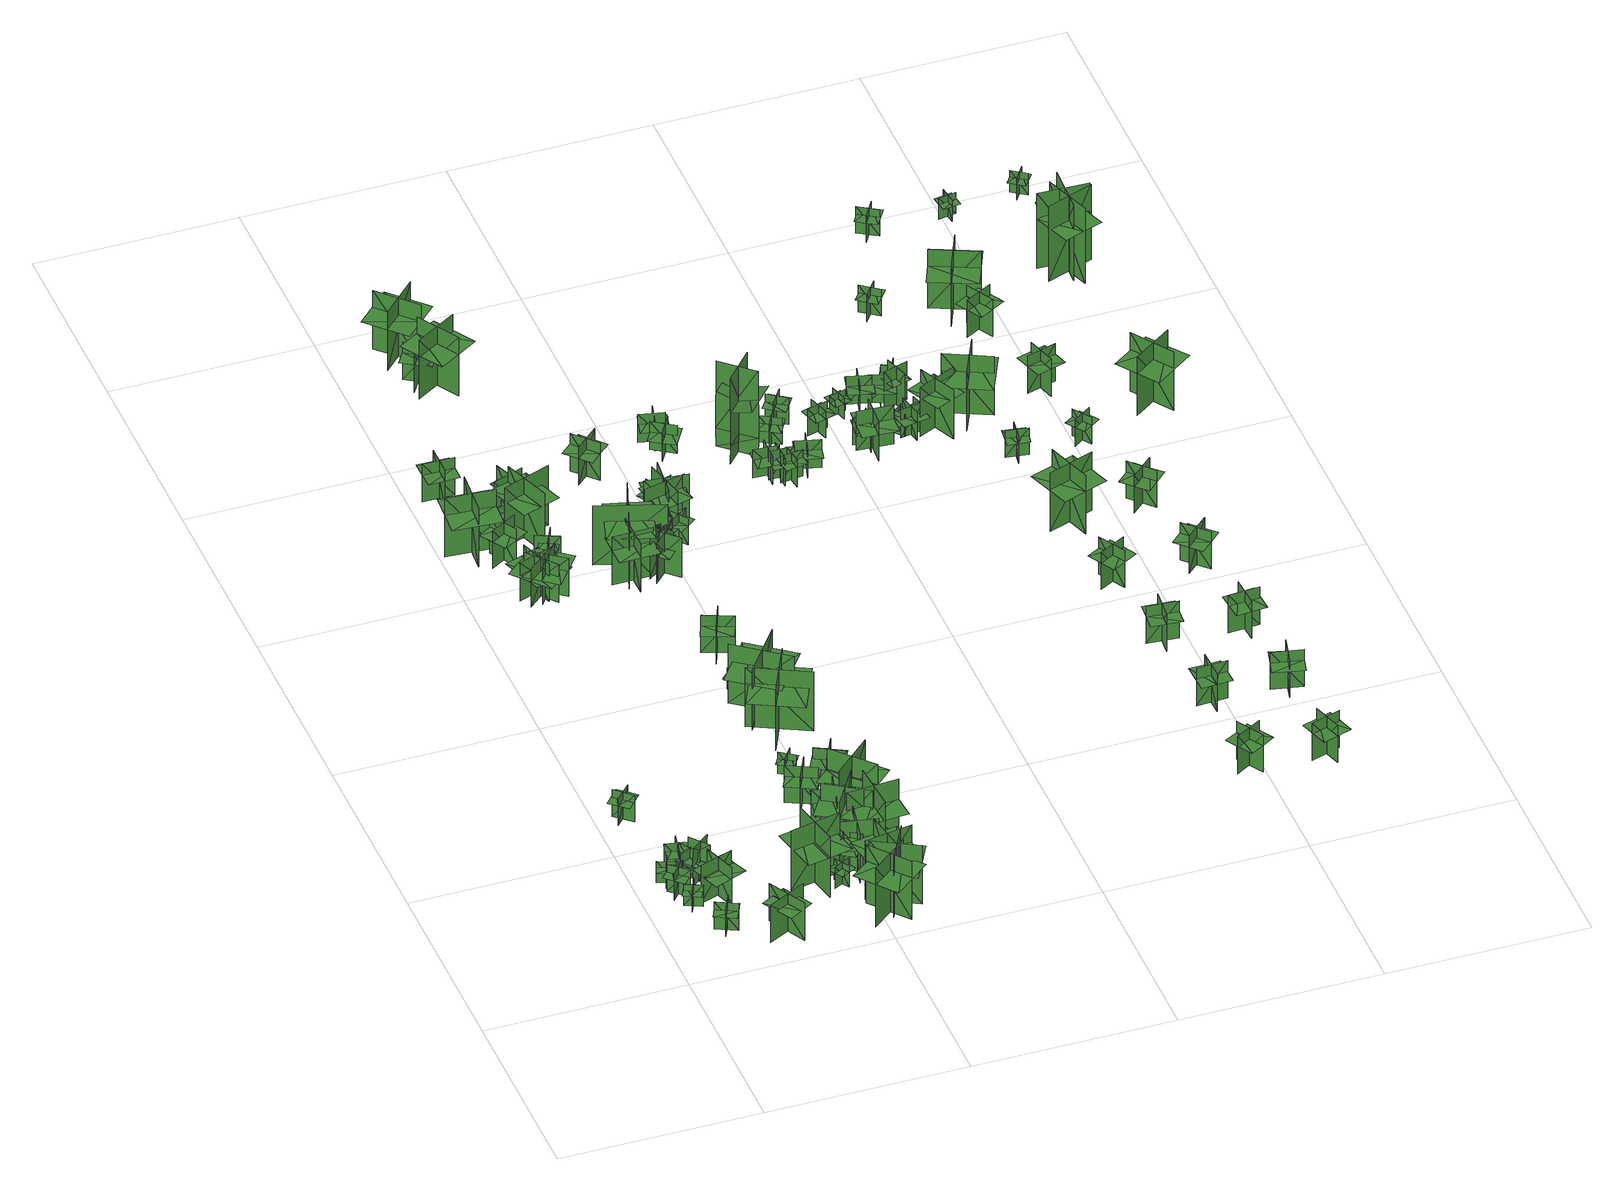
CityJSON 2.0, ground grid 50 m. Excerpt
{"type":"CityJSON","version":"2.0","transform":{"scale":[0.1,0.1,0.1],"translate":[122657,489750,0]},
"CityObjects":{
"tree1":{"type":"SolitaryVegetationObject","geometry":[{"type":"MultiSurface","lod":"1","boundaries":[[[0,1,2]],[[0,2,3]],[[4,5,6]],[[4,6,7]],[[8,9,10]],[[8,10,11]],[[8,11,12]],[[8,12,13]]]}]},
"tree2":{"type":"SolitaryVegetationObject","geometry":[{"type":"MultiSurface","lod":"1","boundaries":[[[14,15,16]],[[14,16,17]],[[18,19,20]],[[18,20,21]],[[22,23,24]],[[22,24,25]],[[22,25,26]],[[22,26,27]]]}]},
"tree3":{"type":"SolitaryVegetationObject","geometry":[{"type":"MultiSurface","lod":"1","boundaries":[[[28,29,30]],[[28,30,31]],[[32,33,34]],[[32,34,35]],[[36,37,38]],[[36,38,39]],[[36,39,40]],[[36,40,41]]]}]},
"tree4":{"type":"SolitaryVegetationObject","geometry":[{"type":"MultiSurface","lod":"1","boundaries":[[[42,43,44]],[[42,44,45]],[[46,47,48]],[[46,48,49]],[[50,51,52]],[[50,52,53]],[[50,53,54]],[[50,54,55]]]}]},
"tree5":{"type":"SolitaryVegetationObject","geometry":[{"type":"MultiSurface","lod":"1","boundaries":[[[56,57,58]],[[56,58,59]],[[60,61,62]],[[60,62,63]],[[64,65,66]],[[64,66,67]],[[64,67,68]],[[64,68,69]]]}]},
"tree6":{"type":"SolitaryVegetationObject","geometry":[{"type":"MultiSurface","lod":"1","boundaries":[[[70,71,72]],[[70,72,73]],[[74,75,76]],[[74,76,77]],[[78,79,80]],[[78,80,81]],[[78,81,82]],[[78,82,83]]]}]},
"tree7":{"type":"SolitaryVegetationObject","geometry":[{"type":"MultiSurface","lod":"1","boundaries":[[[84,85,86]],[[84,86,87]],[[88,89,90]],[[88,90,91]],[[92,93,94]],[[92,94,95]],[[92,95,96]],[[92,96,97]]]}]},
"tree8":{"type":"SolitaryVegetationObject","geometry":[{"type":"MultiSurface","lod":"1","boundaries":[[[98,99,100]],[[98,100,101]],[[102,103,104]],[[102,104,105]],[[106,107,103]],[[106,103,102]],[[108,109,99]],[[108,99,98]],[[98,99,110]],[[98,110,111]],[[98,112,113]],[[98,113,99]]]}]},
"tree9":{"type":"SolitaryVegetationObject","geometry":[{"type":"MultiSurface","lod":"1","boundaries":[[[114,115,116]],[[114,116,117]],[[118,119,120]],[[118,120,121]],[[122,123,124]],[[122,124,125]],[[122,125,126]],[[122,126,127]]]}]},
"tree10":{"type":"SolitaryVegetationObject","geometry":[{"type":"MultiSurface","lod":"1","boundaries":[[[128,129,130]],[[128,130,131]],[[132,133,134]],[[132,134,135]],[[136,137,138]],[[136,138,139]],[[136,139,140]],[[136,140,141]]]}]},
"tree11":{"type":"SolitaryVegetationObject","geometry":[{"type":"MultiSurface","lod":"1","boundaries":[[[142,143,144]],[[142,144,145]],[[146,147,148]],[[146,148,149]],[[150,151,152]],[[150,152,153]],[[150,151,154]],[[150,154,155]]]}]},
"tree12":{"type":"SolitaryVegetationObject","geometry":[{"type":"MultiSurface","lod":"1","boundaries":[[[156,157,158]],[[156,158,159]],[[160,161,162]],[[160,162,163]],[[164,165,166]],[[164,166,167]],[[164,167,168]],[[164,168,169]]]}]},
"tree13":{"type":"SolitaryVegetationObject","geometry":[{"type":"MultiSurface","lod":"1","boundaries":[[[170,171,172]],[[170,172,173]],[[174,175,176]],[[174,176,177]],[[178,179,180]],[[178,180,181]],[[178,181,182]],[[178,182,183]]]}]},
"tree14":{"type":"SolitaryVegetationObject","geometry":[{"type":"MultiSurface","lod":"1","boundaries":[[[184,185,186]],[[184,186,187]],[[188,189,190]],[[188,190,191]],[[192,193,194]],[[192,194,195]],[[192,193,196]],[[192,196,197]]]}]},
"tree15":{"type":"SolitaryVegetationObject","geometry":[{"type":"MultiSurface","lod":"1","boundaries":[[[198,199,200]],[[198,200,201]],[[202,203,204]],[[202,204,205]],[[206,207,208]],[[206,208,209]],[[206,209,210]],[[206,210,211]]]}]},
"tree16":{"type":"SolitaryVegetationObject","geometry":[{"type":"MultiSurface","lod":"1","boundaries":[[[212,213,214]],[[212,214,215]],[[216,217,218]],[[216,218,219]],[[220,221,222]],[[220,222,223]],[[220,221,224]],[[220,224,225]]]}]},
"tree17":{"type":"SolitaryVegetationObject","geometry":[{"type":"MultiSurface","lod":"1","boundaries":[[[226,227,228]],[[226,228,229]],[[230,231,232]],[[230,232,233]],[[234,235,236]],[[234,236,237]],[[234,237,238]],[[234,238,239]]]}]},
"tree18":{"type":"SolitaryVegetationObject","geometry":[{"type":"MultiSurface","lod":"1","boundaries":[[[240,241,242]],[[240,242,243]],[[244,245,246]],[[244,246,247]],[[248,249,250]],[[248,250,251]],[[248,251,252]],[[248,252,253]]]}]},
"tree19":{"type":"SolitaryVegetationObject","geometry":[{"type":"MultiSurface","lod":"1","boundaries":[[[254,255,256]],[[254,256,257]],[[258,259,260]],[[258,260,261]],[[262,263,264]],[[262,264,265]],[[262,265,266]],[[262,266,267]]]}]},
"tree20":{"type":"SolitaryVegetationObject","geometry":[{"type":"MultiSurface","lod":"1","boundaries":[[[268,269,270]],[[268,270,271]],[[272,273,274]],[[272,274,275]],[[276,277,278]],[[276,278,279]],[[276,279,280]],[[276,280,281]]]}]},
"tree21":{"type":"SolitaryVegetationObject","geometry":[{"type":"MultiSurface","lod":"1","boundaries":[[[282,283,284]],[[282,284,285]],[[286,287,288]],[[286,288,289]],[[290,291,292]],[[290,292,293]],[[290,293,294]],[[290,294,295]]]}]},
"tree22":{"type":"SolitaryVegetationObject","geometry":[{"type":"MultiSurface","lod":"1","boundaries":[[[296,297,298]],[[296,298,299]],[[300,301,302]],[[300,302,303]],[[304,305,306]],[[304,306,307]],[[304,307,308]],[[304,308,309]]]}]},
"tree23":{"type":"SolitaryVegetationObject","geometry":[{"type":"MultiSurface","lod":"1","boundaries":[[[310,311,312]],[[310,312,313]],[[314,315,316]],[[314,316,317]],[[318,319,320]],[[318,320,321]],[[318,321,322]],[[318,322,323]]]}]},
"tree24":{"type":"SolitaryVegetationObject","geometry":[{"type":"MultiSurface","lod":"1","boundaries":[[[324,325,326]],[[324,326,327]],[[328,329,330]],[[328,330,331]],[[332,333,334]],[[332,334,335]],[[332,335,336]],[[332,336,337]]]}]},
"tree25":{"type":"SolitaryVegetationObject","geometry":[{"type":"MultiSurface","lod":"1","boundaries":[[[338,339,340]],[[338,340,341]],[[342,343,344]],[[342,344,345]],[[346,347,348]],[[346,348,349]],[[346,349,350]],[[346,350,351]]]}]},
"tree26":{"type":"SolitaryVegetationObject","geometry":[{"type":"MultiSurface","lod":"1","boundaries":[[[352,353,354]],[[352,354,355]],[[356,357,358]],[[356,358,359]],[[360,361,362]],[[360,362,363]],[[360,363,364]],[[360,364,365]]]}]},
"tree27":{"type":"SolitaryVegetationObject","geometry":[{"type":"MultiSurface","lod":"1","boundaries":[[[366,367,368]],[[366,368,369]],[[370,371,372]],[[370,372,373]],[[374,375,376]],[[374,376,377]],[[374,377,378]],[[374,378,379]]]}]},
"tree28":{"type":"SolitaryVegetationObject","geometry":[{"type":"MultiSurface","lod":"1","boundaries":[[[380,381,382]],[[380,382,383]],[[384,385,386]],[[384,386,387]],[[388,389,390]],[[388,390,391]],[[388,389,392]],[[388,392,393]]]}]},
"tree29":{"type":"SolitaryVegetationObject","geometry":[{"type":"MultiSurface","lod":"1","boundaries":[[[394,395,396]],[[394,396,397]],[[398,399,400]],[[398,400,401]],[[402,403,404]],[[402,404,405]],[[402,406,407]],[[402,407,403]]]}]},
"tree30":{"type":"SolitaryVegetationObject","geometry":[{"type":"MultiSurface","lod":"1","boundaries":[[[408,409,410]],[[408,410,411]],[[412,413,414]],[[412,414,415]],[[416,417,418]],[[416,418,419]],[[416,417,420]],[[416,420,421]]]}]},
"tree31":{"type":"SolitaryVegetationObject","geometry":[{"type":"MultiSurface","lod":"1","boundaries":[[[422,423,424]],[[422,424,425]],[[426,427,428]],[[426,428,429]],[[430,431,432]],[[430,432,433]],[[430,433,434]],[[430,434,435]]]}]},
"tree32":{"type":"SolitaryVegetationObject","geometry":[{"type":"MultiSurface","lod":"1","boundaries":[[[436,437,438]],[[436,438,439]],[[440,441,442]],[[440,442,443]],[[444,445,446]],[[444,446,447]],[[444,448,449]],[[444,449,445]]]}]},
"tree33":{"type":"SolitaryVegetationObject","geometry":[{"type":"MultiSurface","lod":"1","boundaries":[[[450,451,452]],[[450,452,453]],[[454,455,456]],[[454,456,457]],[[458,459,460]],[[458,460,461]],[[458,461,462]],[[458,462,463]]]}]},
"tree34":{"type":"SolitaryVegetationObject","geometry":[{"type":"MultiSurface","lod":"1","boundaries":[[[464,465,466]],[[464,466,467]],[[468,469,470]],[[468,470,471]],[[472,473,474]],[[472,474,475]],[[472,475,476]],[[472,476,477]]]}]},
"tree35":{"type":"SolitaryVegetationObject","geometry":[{"type":"MultiSurface","lod":"1","boundaries":[[[478,479,480]],[[478,480,481]],[[482,483,484]],[[482,484,485]],[[486,487,488]],[[486,488,489]],[[486,489,490]],[[486,490,491]]]}]},
"tree36":{"type":"SolitaryVegetationObject","geometry":[{"type":"MultiSurface","lod":"1","boundaries":[[[492,493,494]],[[492,494,495]],[[496,497,498]],[[496,498,499]],[[500,501,502]],[[500,502,503]],[[500,503,504]],[[500,504,505]]]}]},
"tree37":{"type":"SolitaryVegetationObject","geometry":[{"type":"MultiSurface","lod":"1","boundaries":[[[506,507,508]],[[506,508,509]],[[510,511,512]],[[510,512,513]],[[514,515,516]],[[514,516,517]],[[514,517,518]],[[514,518,519]]]}]},
"tree38":{"type":"SolitaryVegetationObject","geometry":[{"type":"MultiSurface","lod":"1","boundaries":[[[520,521,522]],[[520,522,523]],[[524,525,526]],[[524,526,527]],[[528,529,530]],[[528,530,531]],[[528,531,532]],[[528,532,533]]]}]},
"tree39":{"type":"SolitaryVegetationObject","geometry":[{"type":"MultiSurface","lod":"1","boundaries":[[[534,535,536]],[[534,536,537]],[[538,539,540]],[[538,540,541]],[[542,543,544]],[[542,544,545]],[[542,545,546]],[[542,546,547]]]}]},
"tree40":{"type":"SolitaryVegetationObject","geometry":[{"type":"MultiSurface","lod":"1","boundaries":[[[548,549,550]],[[548,550,551]],[[552,553,554]],[[552,554,555]],[[556,557,558]],[[556,558,559]],[[556,559,560]],[[556,560,561]]]}]},
"tree41":{"type":"SolitaryVegetationObject","geometry":[{"type":"MultiSurface","lod":"1","boundaries":[[[562,563,564]],[[562,564,565]],[[566,567,568]],[[566,568,569]],[[570,571,572]],[[570,572,573]],[[570,573,574]],[[570,574,575]]]}]},
"tree42":{"type":"SolitaryVegetationObject","geometry":[{"type":"MultiSurface","lod":"1","boundaries":[[[576,577,578]],[[576,578,579]],[[580,581,582]],[[580,582,583]],[[584,585,586]],[[584,586,587]],[[584,587,588]],[[584,588,589]]]}]},
"tree43":{"type":"SolitaryVegetationObject","geometry":[{"type":"MultiSurface","lod":"1","boundaries":[[[590,591,592]],[[590,592,593]],[[594,595,596]],[[594,596,597]],[[598,599,600]],[[598,600,601]],[[598,601,602]],[[598,602,603]]]}]},
"tree44":{"type":"SolitaryVegetationObject","geometry":[{"type":"MultiSurface","lod":"1","boundaries":[[[604,605,606]],[[604,606,607]],[[608,609,610]],[[608,610,611]],[[612,613,614]],[[612,614,615]],[[612,615,616]],[[612,616,617]]]}]},
"tree45":{"type":"SolitaryVegetationObject","geometry":[{"type":"MultiSurface","lod":"1","boundaries":[[[618,619,620]],[[618,620,621]],[[622,623,624]],[[622,624,625]],[[626,627,628]],[[626,628,629]],[[626,629,630]],[[626,630,631]]]}]},
"tree46":{"type":"SolitaryVegetationObject","geometry":[{"type":"MultiSurface","lod":"1","boundaries":[[[632,633,634]],[[632,634,635]],[[636,637,638]],[[636,638,639]],[[640,641,642]],[[640,642,643]],[[640,643,644]],[[640,644,645]]]}]},
"tree47":{"type":"SolitaryVegetationObject","geometry":[{"type":"MultiSurface","lod":"1","boundaries":[[[646,647,648]],[[646,648,649]],[[650,651,652]],[[650,652,653]],[[654,655,656]],[[654,656,657]],[[654,657,658]],[[654,658,659]]]}]},
"tree48":{"type":"SolitaryVegetationObject","geometry":[{"type":"MultiSurface","lod":"1","boundaries":[[[660,661,662]],[[660,662,663]],[[664,665,666]],[[664,666,667]],[[668,669,670]],[[668,670,671]],[[668,671,672]],[[668,672,673]]]}]},
"tree49":{"type":"SolitaryVegetationObject","geometry":[{"type":"MultiSurface","lod":"1","boundaries":[[[674,675,676]],[[674,676,677]],[[678,679,680]],[[678,680,681]],[[682,683,684]],[[682,684,685]],[[682,685,686]],[[682,686,687]]]}]},
"tree50":{"type":"SolitaryVegetationObject","geometry":[{"type":"MultiSurface","lod":"1","boundaries":[[[688,689,690]],[[688,690,691]],[[692,693,694]],[[692,694,695]],[[696,697,698]],[[696,698,699]],[[696,699,700]],[[696,700,701]]]}]},
"tree51":{"type":"SolitaryVegetationObject","geometry":[{"type":"MultiSurface","lod":"1","boundaries":[[[702,703,704]],[[702,704,705]],[[706,707,708]],[[706,708,709]],[[710,711,712]],[[710,712,713]],[[710,713,714]],[[710,714,715]]]}]},
"tree52":{"type":"SolitaryVegetationObject","geometry":[{"type":"MultiSurface","lod":"1","boundaries":[[[716,717,718]],[[716,718,719]],[[720,721,722]],[[720,722,723]],[[724,725,726]],[[724,726,727]],[[724,727,728]],[[724,728,729]]]}]},
"tree53":{"type":"SolitaryVegetationObject","geometry":[{"type":"MultiSurface","lod":"1","boundaries":[[[730,731,732]],[[730,732,733]],[[734,735,736]],[[734,736,737]],[[738,739,740]],[[738,740,741]],[[738,741,742]],[[738,742,743]]]}]},
"tree54":{"type":"SolitaryVegetationObject","geometry":[{"type":"MultiSurface","lod":"1","boundaries":[[[744,745,746]],[[744,746,747]],[[748,749,750]],[[748,750,751]],[[752,753,754]],[[752,754,755]],[[752,756,757]],[[752,757,753]]]}]},
"tree55":{"type":"SolitaryVegetationObject","geometry":[{"type":"MultiSurface","lod":"1","boundaries":[[[758,759,760]],[[758,760,761]],[[762,763,764]],[[762,764,765]],[[766,767,768]],[[766,768,769]],[[766,770,771]],[[766,771,767]]]}]},
"tree56":{"type":"SolitaryVegetationObject","geometry":[{"type":"MultiSurface","lod":"1","boundaries":[[[772,773,774]],[[772,774,775]],[[776,777,778]],[[776,778,779]],[[780,781,782]],[[780,782,783]],[[780,783,784]],[[780,784,785]]]}]},
"tree57":{"type":"SolitaryVegetationObject","geometry":[{"type":"MultiSurface","lod":"1","boundaries":[[[786,787,788]],[[786,788,789]],[[790,791,792]],[[790,792,793]],[[794,795,796]],[[794,796,797]],[[794,798,799]],[[794,799,795]]]}]},
"tree58":{"type":"SolitaryVegetationObject","geometry":[{"type":"MultiSurface","lod":"1","boundaries":[[[800,801,802]],[[800,802,803]],[[804,805,806]],[[804,806,807]],[[808,809,810]],[[808,810,811]],[[808,811,812]],[[808,812,813]]]}]},
"tree59":{"type":"SolitaryVegetationObject","geometry":[{"type":"MultiSurface","lod":"1","boundaries":[[[814,815,816]],[[814,816,817]],[[818,819,820]],[[818,820,821]],[[822,823,824]],[[822,824,825]],[[822,825,826]],[[822,826,827]]]}]},
"tree60":{"type":"SolitaryVegetationObject","geometry":[{"type":"MultiSurface","lod":"1","boundaries":[[[828,829,830]],[[828,830,831]],[[832,833,834]],[[832,834,835]],[[836,837,838]],[[836,838,839]],[[836,839,840]],[[836,840,841]]]}]},
"tree61":{"type":"SolitaryVegetationObject","geometry":[{"type":"MultiSurface","lod":"1","boundaries":[[[842,843,844]],[[842,844,845]],[[846,847,848]],[[846,848,849]],[[850,851,847]],[[850,847,846]],[[852,853,843]],[[852,843,842]],[[854,855,856]],[[854,856,857]],[[858,859,860]],[[858,860,861]]]}]},
"tree62":{"type":"SolitaryVegetationObject","geometry":[{"type":"MultiSurface","lod":"1","boundaries":[[[862,863,864]],[[862,864,865]],[[866,867,868]],[[866,868,869]],[[870,871,872]],[[870,872,873]],[[870,873,874]],[[870,874,875]]]}]},
"tree63":{"type":"SolitaryVegetationObject","geometry":[{"type":"MultiSurface","lod":"1","boundaries":[[[876,877,878]],[[876,878,879]],[[880,881,882]],[[880,882,883]],[[884,885,886]],[[884,886,887]],[[884,887,888]],[[884,888,889]]]}]},
"tree64":{"type":"SolitaryVegetationObject","geometry":[{"type":"MultiSurface","lod":"1","boundaries":[[[890,891,892]],[[890,892,893]],[[894,895,896]],[[894,896,897]],[[898,899,900]],[[898,900,901]],[[898,901,902]],[[898,902,903]]]}]},
"tree65":{"type":"SolitaryVegetationObject","geometry":[{"type":"MultiSurface","lod":"1","boundaries":[[[904,905,906]],[[904,906,907]],[[908,909,910]],[[908,910,911]],[[912,913,914]],[[912,914,915]],[[912,915,916]],[[912,916,917]]]}]},
"tree66":{"type":"SolitaryVegetationObject","geometry":[{"type":"MultiSurface","lod":"1","boundaries":[[[918,919,920]],[[918,920,921]],[[922,923,924]],[[922,924,925]],[[926,927,928]],[[926,928,929]],[[926,929,930]],[[926,930,931]]]}]},
"tree67":{"type":"SolitaryVegetationObject","geometry":[{"type":"MultiSurface","lod":"1","boundaries":[[[932,933,934]],[[932,934,935]],[[936,937,938]],[[936,938,939]],[[940,941,942]],[[940,942,943]],[[940,943,944]],[[940,944,945]]]}]},
"tree68":{"type":"SolitaryVegetationObject","geometry":[{"type":"MultiSurface","lod":"1","boundaries":[[[946,947,948]],[[946,948,949]],[[950,951,952]],[[950,952,953]],[[954,955,956]],[[954,956,957]],[[954,957,958]],[[954,958,959]]]}]},
"tree69":{"type":"SolitaryVegetationObject","geometry":[{"type":"MultiSurface","lod":"1","boundaries":[[[960,961,962]],[[960,962,963]],[[964,965,966]],[[964,966,967]],[[968,969,970]],[[968,970,971]],[[968,971,972]],[[968,972,973]]]}]},
"tree70":{"type":"SolitaryVegetationObject","geometry":[{"type":"MultiSurface","lod":"1","boundaries":[[[974,975,976]],[[974,976,977]],[[978,979,980]],[[978,980,981]],[[982,983,984]],[[982,984,985]],[[982,985,986]],[[982,986,987]]]}]},
"tree71":{"type":"SolitaryVegetationObject","geometry":[{"type":"MultiSurface","lod":"1","boundaries":[[[988,989,990]],[[988,990,991]],[[992,993,994]],[[992,994,995]],[[996,997,998]],[[996,998,999]],[[996,999,1000]],[[996,1000,1001]]]}]},
"tree72":{"type":"SolitaryVegetationObject","geometry":[{"type":"MultiSurface","lod":"1","boundaries":[[[1002,1003,1004]],[[1002,1004,1005]],[[1006,1007,1008]],[[1006,1008,1009]],[[1010,1011,1012]],[[1010,1012,1013]],[[1010,1013,1014]],[[1010,1014,1015]]]}]},
"tree73":{"type":"SolitaryVegetationObject","geometry":[{"type":"MultiSurface","lod":"1","boundaries":[[[1016,1017,1018]],[[1016,1018,1019]],[[1020,1021,1022]],[[1020,1022,1023]],[[1024,1025,1026]],[[1024,1026,1027]],[[1024,1027,1028]],[[1024,1028,1029]]]}]},
"tree74":{"type":"SolitaryVegetationObject","geometry":[{"type":"MultiSurface","lod":"1","boundaries":[[[1030,1031,1032]],[[1030,1032,1033]],[[1034,1035,1036]],[[1034,1036,1037]],[[1038,1039,1040]],[[1038,1040,1041]],[[1038,1041,1042]],[[1038,1042,1043]]]}]},
"tree75":{"type":"SolitaryVegetationObject","geometry":[{"type":"MultiSurface","lod":"1","boundaries":[[[1044,1045,1046]],[[1044,1046,1047]],[[1048,1049,1050]],[[1048,1050,1051]],[[1052,1053,1054]],[[1052,1054,1055]],[[1052,1055,1056]],[[1052,1056,1057]]]}]},
"tree76":{"type":"SolitaryVegetationObject","geometry":[{"type":"MultiSurface","lod":"1","boundaries":[[[1058,1059,1060]],[[1058,1060,1061]],[[1062,1063,1064]],[[1062,1064,1065]],[[1066,1067,1068]],[[1066,1068,1069]],[[1066,1069,1070]],[[1066,1070,1071]]]}]},
"tree77":{"type":"SolitaryVegetationObject","geometry":[{"type":"MultiSurface","lod":"1","boundaries":[[[1072,1073,1074]],[[1072,1074,1075]],[[1076,1077,1078]],[[1076,1078,1079]],[[1080,1081,1082]],[[1080,1082,1083]],[[1080,1083,1084]],[[1080,1084,1085]]]}]},
"tree78":{"type":"SolitaryVegetationObject","geometry":[{"type":"MultiSurface","lod":"1","boundaries":[[[1086,1087,1088]],[[1086,1088,1089]],[[1090,1091,1092]],[[1090,1092,1093]],[[1094,1095,1096]],[[1094,1096,1097]],[[1094,1097,1098]],[[1094,1098,1099]]]}]},
"tree79":{"type":"SolitaryVegetationObject","geometry":[{"type":"MultiSurface","lod":"1","boundaries":[[[1100,1101,1102]],[[1100,1102,1103]],[[1104,1105,1106]],[[1104,1106,1107]],[[1108,1109,1110]],[[1108,1110,1111]],[[1108,1111,1112]],[[1108,1112,1113]]]}]},
"tree80":{"type":"SolitaryVegetationObject","geometry":[{"type":"MultiSurface","lod":"1","boundaries":[[[1114,1115,1116]],[[1114,1116,1117]],[[1118,1119,1120]],[[1118,1120,1121]],[[1122,1123,1124]],[[1122,1124,1125]],[[1122,1125,1126]],[[1122,1126,1127]]]}]},
"tree81":{"type":"SolitaryVegetationObject","geometry":[{"type":"MultiSurface","lod":"1","boundaries":[[[1128,1129,1130]],[[1128,1130,1131]],[[1132,1133,1134]],[[1132,1134,1135]],[[1136,1137,1138]],[[1136,1138,1139]],[[1136,1139,1140]],[[1136,1140,1141]]]}]},
"tree82":{"type":"SolitaryVegetationObject","geometry":[{"type":"MultiSurface","lod":"1","boundaries":[[[1142,1143,1144]],[[1142,1144,1145]],[[1146,1147,1148]],[[1146,1148,1149]],[[1150,1151,1152]],[[1150,1152,1153]],[[1150,1153,1154]],[[1150,1154,1155]]]}]},
"tree83":{"type":"SolitaryVegetationObject","geometry":[{"type":"MultiSurface","lod":"1","boundaries":[[[1156,1157,1158]],[[1156,1158,1159]],[[1160,1161,1162]],[[1160,1162,1163]],[[1164,1165,1166]],[[1164,1166,1167]],[[1164,1168,1169]],[[1164,1169,1165]]]}]},
"tree84":{"type":"SolitaryVegetationObject","geometry":[{"type":"MultiSurface","lod":"1","boundaries":[[[1170,1171,1172]],[[1170,1172,1173]],[[1174,1175,1176]],[[1174,1176,1177]],[[1178,1179,1180]],[[1178,1180,1181]],[[1178,1181,1182]],[[1178,1182,1183]]]}]},
"tree85":{"type":"SolitaryVegetationObject","geometry":[{"type":"MultiSurface","lod":"1","boundaries":[[[1184,1185,1186]],[[1184,1186,1187]],[[1188,1189,1190]],[[1188,1190,1191]],[[1192,1193,1194]],[[1192,1194,1195]],[[1192,1195,1196]],[[1192,1196,1197]]]}]},
"tree86":{"type":"SolitaryVegetationObject","geometry":[{"type":"MultiSurface","lod":"1","boundaries":[[[1198,1199,1200]],[[1198,1200,1201]],[[1202,1203,1204]],[[1202,1204,1205]],[[1206,1207,1208]],[[1206,1208,1209]],[[1206,1209,1210]],[[1206,1210,1211]]]}]},
"tree87":{"type":"SolitaryVegetationObject","geometry":[{"type":"MultiSurface","lod":"1","boundaries":[[[1212,1213,1214]],[[1212,1214,1215]],[[1216,1217,1218]],[[1216,1218,1219]],[[1220,1221,1222]],[[1220,1222,1223]],[[1220,1223,1224]],[[1220,1224,1225]]]}]},
"tree88":{"type":"SolitaryVegetationObject","geometry":[{"type":"MultiSurface","lod":"1","boundaries":[[[1226,1227,1228]],[[1226,1228,1229]],[[1230,1231,1232]],[[1230,1232,1233]],[[1234,1235,1236]],[[1234,1236,1237]],[[1234,1237,1238]],[[1234,1238,1239]]]}]},
"tree89":{"type":"SolitaryVegetationObject","geometry":[{"type":"MultiSurface","lod":"1","boundaries":[[[1240,1241,1242]],[[1240,1242,1243]],[[1244,1245,1246]],[[1244,1246,1247]],[[1248,1249,1250]],[[1248,1250,1251]],[[1248,1251,1252]],[[1248,1252,1253]]]}]},
"tree90":{"type":"SolitaryVegetationObject","geometry":[{"type":"MultiSurface","lod":"1","boundaries":[[[1254,1255,1256]],[[1254,1256,1257]],[[1258,1259,1260]],[[1258,1260,1261]],[[1262,1263,1264]],[[1262,1264,1265]],[[1262,1265,1266]],[[1262,1266,1267]]]}]},
"tree91":{"type":"SolitaryVegetationObject","geometry":[{"type":"MultiSurface","lod":"1","boundaries":[[[1268,1269,1270]],[[1268,1270,1271]],[[1272,1273,1274]],[[1272,1274,1275]],[[1276,1277,1278]],[[1276,1278,1279]],[[1276,1279,1280]],[[1276,1280,1281]]]}]},
"tree92":{"type":"SolitaryVegetationObject","geometry":[{"type":"MultiSurface","lod":"1","boundaries":[[[1282,1283,1284]],[[1282,1284,1285]],[[1286,1287,1288]],[[1286,1288,1289]],[[1290,1291,1292]],[[1290,1292,1293]],[[1290,1293,1294]],[[1290,1294,1295]]]}]},
"tree93":{"type":"SolitaryVegetationObject","geometry":[{"type":"MultiSurface","lod":"1","boundaries":[[[1296,1297,1298]],[[1296,1298,1299]],[[1300,1301,1302]],[[1300,1302,1303]],[[1304,1305,1306]],[[1304,1306,1307]],[[1304,1307,1308]],[[1304,1308,1309]]]}]},
"tree94":{"type":"SolitaryVegetationObject","geometry":[{"type":"MultiSurface","lod":"1","boundaries":[[[1310,1311,1312]],[[1310,1312,1313]],[[1314,1315,1316]],[[1314,1316,1317]],[[1318,1319,1320]],[[1318,1320,1321]],[[1318,1321,1322]],[[1318,1322,1323]]]}]},
"tree95":{"type":"SolitaryVegetationObject","geometry":[{"type":"MultiSurface","lod":"1","boundaries":[[[1324,1325,1326]],[[1324,1326,1327]],[[1328,1329,1330]],[[1328,1330,1331]],[[1332,1333,1334]],[[1332,1334,1335]],[[1332,1335,1336]],[[1332,1336,1337]]]}]},
"tree96":{"type":"SolitaryVegetationObject","geometry":[{"type":"MultiSurface","lod":"1","boundaries":[[[1338,1339,1340]],[[1338,1340,1341]],[[1342,1343,1344]],[[1342,1344,1345]],[[1346,1347,1348]],[[1346,1348,1349]],[[1346,1349,1350]],[[1346,1350,1351]]]}]},
"tree97":{"type":"SolitaryVegetationObject","geometry":[{"type":"MultiSurface","lod":"1","boundaries":[[[1352,1353,1354]],[[1352,1354,1355]],[[1356,1357,1358]],[[1356,1358,1359]],[[1360,1361,1362]],[[1360,1362,1363]],[[1360,1363,1364]],[[1360,1364,1365]]]}]},
"tree98":{"type":"SolitaryVegetationObject","geometry":[{"type":"MultiSurface","lod":"1","boundaries":[[[1366,1367,1368]],[[1366,1368,1369]],[[1370,1371,1372]],[[1370,1372,1373]],[[1374,1375,1376]],[[1374,1376,1377]],[[1374,1377,1378]],[[1374,1378,1379]]]}]},
"tree99":{"type":"SolitaryVegetationObject","geometry":[{"type":"MultiSurface","lod":"1","boundaries":[[[1380,1381,1382]],[[1380,1382,1383]],[[1384,1385,1386]],[[1384,1386,1387]],[[1388,1389,1390]],[[1388,1390,1391]],[[1388,1391,1392]],[[1388,1392,1393]]]}]},
"tree100":{"type":"SolitaryVegetationObject","geometry":[{"type":"MultiSurface","lod":"1","boundaries":[[[1394,1395,1396]],[[1394,1396,1397]],[[1398,1399,1400]],[[1398,1400,1401]],[[1402,1403,1404]],[[1402,1404,1405]],[[1402,1405,1406]],[[1402,1406,1407]]]}]},
"tree101":{"type":"SolitaryVegetationObject","geometry":[{"type":"MultiSurface","lod":"1","boundaries":[[[1408,1409,1410]],[[1408,1410,1411]],[[1412,1413,1414]],[[1412,1414,1415]],[[1416,1417,1418]],[[1416,1418,1419]],[[1416,1419,1420]],[[1416,1420,1421]]]}]}
},
"vertices":[
[68,340,17],[84,381,17],[84,381,78],[68,340,78],[95,352,17],[54,368,17],[54,368,78],[95,352,78],[95,352,61],[103,372,61],[62,388,61],[54,368,61],[46,347,61],[87,331,61],
[85,270,15],[125,251,15],[125,251,76],[85,270,76],[95,242,15],[114,282,15],[114,282,76],[95,242,76],[95,242,59],[115,232,59],[134,272,59],[114,282,59],[94,292,59],[75,252,59],
[68,332,15],[110,296,15],[110,296,92],[68,332,92],[71,295,15],[107,337,15],[107,337,92],[71,295,92],[71,295,71],[91,277,71],[128,319,71],[107,337,71],[86,355,71],[50,314,71],
[136,130,15],[160,180,15],[160,180,92],[136,130,92],[171,142,15],[121,166,15],[121,166,92],[171,142,92],[171,142,71],[183,167,71],[133,191,71],[121,166,71],[109,141,71],[159,117,71],
[142,397,13],[88,408,13],[88,408,90],[142,397,90],[122,428,13],[111,373,13],[111,373,90],[122,428,90],[122,428,68],[95,433,68],[84,379,68],[111,373,68],[138,368,68],[149,422,68],
[108,353,13],[161,384,13],[161,384,95],[108,353,95],[150,343,13],[119,396,13],[119,396,95],[150,343,95],[146,349,64],[168,361,64],[146,399,64],[124,386,64],[102,373,64],[124,336,64],
[45,636,13],[86,599,13],[86,599,90],[45,636,90],[46,600,13],[84,641,13],[84,641,90],[46,600,90],[46,600,69],[67,581,69],[104,622,69],[84,641,69],[63,659,69],[26,618,69],
[134,376,67],[171,330,67],[196,349,68],[158,395,68],[175,372,67],[129,335,67],[131,332,122],[177,369,122],[177,369,13],[131,332,13],[132,374,13],[170,328,13],[171,330,122],[134,376,122],[111,357,68],[148,311,68],
[127,269,10],[210,298,10],[210,298,120],[127,269,120],[190,239,10],[160,322,10],[160,322,120],[190,239,120],[134,265,84],[148,227,84],[231,258,84],[216,296,84],[202,334,84],[120,303,84],
[300,58,13],[250,154,13],[250,154,121],[300,58,121],[322,127,13],[322,127,121],[225,77,121],[225,77,13],[296,66,93],[327,84,93],[285,158,93],[254,140,93],[222,122,93],[265,48,93],
[385,320,8],[411,193,8],[411,193,181],[385,320,181],[336,246,8],[463,272,8],[463,272,181],[336,246,181],[380,319,123],[407,192,123],[470,205,123],[444,332,123],[355,182,123],[329,308,123],
[462,208,13],[440,246,13],[440,246,74],[462,208,74],[470,236,13],[431,214,13],[431,214,74],[470,236,74],[470,236,57],[458,255,57],[420,233,57],[431,214,57],[443,195,57],[481,217,57],
[556,48,12],[479,142,12],[479,142,181],[556,48,181],[564,128,12],[470,51,12],[470,51,181],[564,128,181],[564,128,134],[526,175,134],[432,98,134],[470,51,134],[508,4,134],[603,81,134],
[497,309,11],[452,241,11],[452,241,120],[497,309,120],[442,298,11],[511,253,11],[511,253,120],[442,298,120],[495,311,84],[449,242,84],[484,220,84],[529,288,84],[422,261,84],[467,329,84],
[74,1606,9],[82,1727,9],[82,1727,178],[74,1606,178],[135,1659,9],[14,1667,9],[14,1667,178],[135,1659,178],[135,1659,130],[140,1720,130],[18,1728,130],[14,1667,130],[10,1607,130],[131,1598,130],
[492,216,11],[511,320,11],[511,320,152],[492,216,152],[551,257,11],[447,276,11],[447,276,152],[551,257,152],[495,215,105],[514,319,105],[462,329,105],[443,225,105],[556,312,105],[537,208,105],
[520,71,11],[577,179,11],[577,179,181],[520,71,181],[598,95,11],[490,152,11],[490,152,181],[598,95,181],[598,95,133],[626,148,133],[519,206,133],[490,152,133],[461,98,133],[569,41,133],
[482,155,11],[602,175,11],[602,175,180],[482,155,180],[548,107,11],[528,227,11],[528,227,180],[548,107,180],[548,107,133],[608,117,133],[588,237,133],[528,227,133],[468,217,133],[488,97,133],
[135,1427,10],[135,1427,119],[206,1488,119],[206,1488,10],[141,1490,10],[141,1490,119],[200,1421,119],[200,1421,10],[132,1500,83],[97,1470,83],[170,1385,83],[205,1415,83],[241,1446,83],[168,1531,83],
[208,1488,10],[208,1488,119],[120,1456,119],[120,1456,10],[180,1431,10],[180,1431,119],[150,1516,119],[150,1516,10],[185,1418,83],[229,1434,83],[191,1539,83],[147,1523,83],[103,1508,83],[141,1402,83],
[541,387,11],[444,410,11],[444,410,149],[541,387,149],[506,443,11],[483,346,11],[483,346,149],[506,443,149],[506,443,111],[458,455,111],[435,358,111],[483,346,111],[532,335,111],[555,432,111],
[459,389,10],[561,324,10],[561,324,179],[459,389,179],[476,310,10],[541,413,10],[541,413,179],[476,310,179],[476,310,132],[527,277,132],[592,380,132],[541,413,132],[490,445,132],[424,342,132],
[155,1580,9],[115,1646,9],[115,1646,117],[155,1580,117],[168,1630,9],[101,1590,9],[101,1590,117],[168,1630,117],[168,1630,86],[148,1663,86],[81,1623,86],[101,1590,86],[121,1557,86],[188,1597,86],
[499,516,14],[429,549,14],[429,549,121],[499,516,121],[482,564,14],[448,495,14],[448,495,121],[482,564,121],[482,564,91],[447,581,91],[413,512,91],[448,495,91],[483,478,91],[517,547,91],
[154,1490,11],[154,1490,120],[228,1433,120],[228,1433,11],[217,1497,11],[217,1497,120],[162,1425,120],[162,1425,11],[225,1508,84],[188,1536,84],[120,1448,84],[157,1419,84],[194,1390,84],[262,1479,84],
[74,1835,12],[74,1912,12],[74,1912,120],[74,1835,120],[111,1871,12],[33,1871,12],[33,1871,120],[111,1871,120],[111,1871,90],[111,1910,90],[33,1910,90],[33,1871,90],[34,1832,90],[111,1833,90],
[488,631,14],[451,655,14],[451,655,76],[488,631,76],[482,660,14],[457,623,14],[457,623,76],[482,660,76],[482,660,58],[463,672,58],[439,635,58],[457,623,58],[476,611,58],[500,648,58],
[630,340,11],[501,332,11],[501,332,183],[630,340,183],[564,398,11],[572,269,11],[572,269,183],[564,398,183],[629,345,125],[501,336,125],[505,272,125],[634,280,125],[497,388,125],[626,397,125],
[241,1591,11],[216,1538,11],[216,1538,90],[241,1591,90],[197,1575,11],[251,1550,11],[251,1550,90],[197,1575,90],[239,1587,70],[216,1538,70],[237,1528,70],[260,1577,70],[218,1596,70],[195,1548,70],
[515,499,12],[603,405,12],[603,405,184],[515,499,184],[512,411,12],[607,499,12],[607,499,184],[512,411,184],[512,496,126],[600,402,126],[647,446,126],[559,540,126],[562,366,126],[474,461,126],
[177,1742,11],[184,1699,11],[184,1699,73],[177,1742,73],[159,1718,11],[203,1726,11],[203,1726,73],[159,1718,73],[159,1718,56],[163,1697,56],[207,1704,56],[203,1726,56],[199,1748,56],[156,1740,56],
[232,1604,9],[188,1726,9],[188,1726,181],[232,1604,181],[275,1697,9],[153,1653,9],[153,1653,181],[275,1697,181],[228,1614,136],[188,1726,136],[140,1709,136],[180,1597,136],[277,1631,136],[237,1743,136],
[511,584,16],[579,548,16],[579,548,124],[511,584,124],[526,534,16],[561,603,16],[561,603,124],[526,534,124],[526,534,94],[560,517,94],[596,585,94],[561,603,94],[527,621,94],[492,552,94],
[219,1734,13],[191,1810,13],[191,1810,121],[219,1734,121],[241,1781,13],[241,1781,121],[164,1753,121],[164,1753,13],[241,1781,87],[229,1813,87],[168,1791,87],[180,1759,87],[191,1727,87],[252,1749,87],
[582,774,14],[441,842,14],[441,842,185],[582,774,185],[544,879,14],[476,737,14],[476,737,185],[544,879,185],[541,874,137],[479,903,137],[417,773,137],[479,743,137],[541,713,137],[603,844,137],
[448,983,16],[481,954,16],[481,954,77],[448,983,77],[450,954,16],[479,987,16],[479,987,77],[450,954,77],[450,954,60],[466,939,60],[496,972,60],[479,987,60],[463,1001,60],[433,969,60],
[432,932,18],[558,838,18],[558,838,189],[432,932,189],[450,821,18],[544,947,18],[544,947,189],[450,821,189],[453,826,141],[508,785,141],[595,901,141],[540,942,141],[485,983,141],[398,868,141],
[489,1158,10],[459,1086,10],[459,1086,117],[489,1158,117],[441,1138,10],[513,1109,10],[513,1109,117],[441,1138,117],[441,1138,87],[426,1102,87],[498,1073,87],[513,1109,87],[527,1145,87],[456,1174,87],
[387,1390,13],[386,1490,13],[386,1490,152],[387,1390,152],[434,1437,13],[334,1436,13],[334,1436,152],[434,1437,152],[434,1437,113],[433,1487,113],[334,1486,113],[334,1436,113],[335,1386,113],[434,1387,113],
[419,1570,15],[365,1407,15],[365,1407,186],[419,1570,186],[317,1518,15],[317,1518,186],[479,1464,186],[479,1464,15],[414,1556,141],[359,1571,141],[323,1443,141],[377,1427,141],[432,1411,141],[469,1540,141],
[195,2320,13],[153,2254,13],[153,2254,121],[195,2320,121],[144,2309,13],[210,2267,13],[210,2267,121],[144,2309,121],[144,2309,91],[123,2276,91],[189,2235,91],[210,2267,91],[230,2300,91],[165,2341,91],
[123,2350,14],[209,2436,14],[209,2436,183],[123,2350,183],[204,2349,14],[118,2436,14],[118,2436,183],[204,2349,183],[204,2349,135],[247,2392,135],[161,2479,135],[118,2436,135],[75,2393,135],[160,2306,135],
[491,1468,14],[431,1406,14],[431,1406,128],[491,1468,128],[430,1466,14],[492,1407,14],[492,1407,128],[430,1466,128],[437,1459,85],[412,1434,85],[456,1392,85],[480,1417,85],[505,1443,85],[461,1485,85],
[432,1487,14],[483,1418,14],[483,1418,128],[432,1487,128],[423,1426,14],[492,1477,14],[492,1477,128],[423,1426,128],[431,1432,85],[452,1403,85],[501,1440,85],[480,1468,85],[459,1497,85],[410,1461,85],
[260,2294,11],[156,2231,11],[156,2231,180],[260,2294,180],[181,2314,11],[244,2210,11],[244,2210,180],[181,2314,180],[181,2314,132],[129,2282,132],[193,2178,132],[244,2210,132],[296,2242,132],[233,2345,132],
[476,1497,14],[439,1419,14],[439,1419,129],[476,1497,129],[419,1476,14],[496,1439,14],[496,1439,129],[419,1476,129],[427,1472,85],[412,1440,85],[466,1414,85],[482,1446,85],[498,1478,85],[443,1504,85],
[487,1503,15],[421,1448,15],[421,1448,129],[487,1503,129],[427,1509,15],[481,1442,15],[481,1442,129],[427,1509,129],[433,1501,86],[405,1478,86],[444,1432,86],[472,1454,86],[499,1477,86],[460,1524,86],
[481,1434,15],[426,1500,15],[426,1500,129],[481,1434,129],[487,1495,15],[420,1440,15],[420,1440,129],[487,1495,129],[479,1489,86],[456,1516,86],[410,1478,86],[432,1450,86],[455,1422,86],[502,1461,86],
[495,1487,15],[410,1481,15],[410,1481,130],[495,1487,130],[449,1527,15],[455,1441,15],[455,1441,130],[449,1527,130],[450,1517,86],[414,1515,86],[419,1454,86],[454,1457,86],[490,1459,86],[485,1520,86],
[407,1503,15],[492,1488,15],[492,1488,130],[407,1503,130],[443,1453,15],[457,1538,15],[457,1538,130],[443,1453,130],[444,1462,87],[479,1456,87],[490,1516,87],[455,1522,87],[419,1528,87],[409,1468,87],
[447,1533,15],[456,1447,15],[456,1447,130],[447,1533,130],[409,1485,15],[494,1494,15],[494,1494,130],[409,1485,130],[418,1486,87],[422,1451,87],[482,1457,87],[479,1493,87],[475,1528,87],[414,1522,87],
[389,1808,13],[446,1861,13],[446,1861,121],[389,1808,121],[440,1806,13],[388,1863,13],[388,1863,121],[440,1806,121],[440,1806,91],[469,1832,91],[416,1889,91],[388,1863,91],[359,1836,91],[412,1779,91],
[510,1518,16],[554,1551,16],[554,1551,93],[510,1518,93],[546,1512,16],[513,1557,16],[513,1557,93],[546,1512,93],[546,1512,71],[568,1529,71],[535,1573,71],[513,1557,71],[491,1540,71],[524,1496,71],
[506,1644,13],[530,1540,13],[530,1540,154],[506,1644,154],[462,1572,13],[566,1596,13],[566,1596,154],[462,1572,154],[508,1635,117],[530,1540,117],[571,1550,117],[549,1644,117],[467,1625,117],[489,1531,117],
[534,1574,14],[491,1644,14],[491,1644,124],[534,1574,124],[549,1638,14],[479,1594,14],[479,1594,124],[549,1638,124],[531,1580,95],[491,1644,95],[463,1627,95],[503,1563,95],[558,1597,95],[518,1661,95],
[543,1579,14],[505,1613,14],[505,1613,79],[543,1579,79],[541,1610,14],[541,1610,79],[507,1573,79],[507,1573,14],[541,1610,56],[521,1628,56],[487,1591,56],[507,1573,56],[527,1554,56],[561,1591,56],
[577,1593,12],[471,1603,12],[471,1603,153],[577,1593,153],[523,1657,12],[513,1551,12],[513,1551,153],[523,1657,153],[568,1594,117],[471,1603,117],[467,1561,117],[564,1552,117],[572,1636,117],[475,1645,117],
[638,1841,13],[584,1875,13],[584,1875,94],[638,1841,94],[629,1879,13],[629,1879,94],[596,1825,94],[596,1825,13],[629,1879,65],[600,1897,65],[567,1843,65],[596,1825,65],[625,1807,65],[658,1861,65],
[629,1895,12],[568,1910,12],[568,1910,93],[629,1895,93],[609,1928,12],[609,1928,93],[595,1867,93],[595,1867,12],[609,1928,65],[576,1936,65],[561,1875,65],[595,1867,65],[628,1859,65],[642,1920,65],
[832,1694,13],[769,1696,13],[769,1696,94],[832,1694,94],[805,1722,13],[805,1722,94],[803,1659,94],[803,1659,13],[805,1722,66],[771,1723,66],[769,1660,66],[803,1659,66],[837,1658,66],[839,1721,66],
[807,1837,67],[739,1760,67],[737,1761,261],[806,1838,261],[729,1833,67],[807,1764,67],[807,1765,261],[730,1833,261],[730,1833,15],[807,1765,15],[806,1838,15],[737,1761,15],[807,1838,162],[738,1760,162],[777,1725,180],[846,1803,180],[747,1771,192],[798,1829,192],[769,1855,203],[718,1797,203],
[826,1705,14],[828,1642,14],[828,1642,94],[826,1705,94],[800,1677,14],[800,1677,94],[863,1679,94],[863,1679,14],[800,1677,66],[801,1643,66],[864,1645,66],[863,1679,66],[861,1713,66],[798,1711,66],
[844,1682,17],[851,1627,17],[851,1627,94],[844,1682,94],[821,1653,17],[876,1660,17],[876,1660,94],[821,1653,94],[821,1653,72],[825,1625,72],[880,1633,72],[876,1660,72],[873,1687,72],[818,1680,72],
[873,1787,15],[825,1814,15],[825,1814,92],[873,1787,92],[864,1822,15],[836,1774,15],[836,1774,92],[864,1822,92],[864,1822,71],[840,1836,71],[812,1788,71],[836,1774,71],[860,1760,71],[888,1808,71],
[901,1713,15],[886,1652,15],[886,1652,96],[901,1713,96],[868,1693,15],[868,1693,96],[929,1678,96],[929,1678,15],[868,1693,68],[860,1660,68],[921,1644,68],[929,1678,68],[938,1711,68],[876,1726,68],
[902,1888,16],[871,1842,16],[871,1842,93],[902,1888,93],[866,1881,16],[911,1850,16],[911,1850,93],[866,1881,93],[866,1881,72],[850,1859,72],[896,1827,72],[911,1850,72],[927,1873,72],[881,1904,72],
[990,1809,17],[937,1794,17],[937,1794,94],[990,1809,94],[957,1827,17],[973,1774,17],[973,1774,94],[957,1827,94],[957,1827,72],[931,1819,72],[947,1766,72],[973,1774,72],[1000,1782,72],[984,1835,72],
[1501,339,12],[1435,299,12],[1435,299,120],[1501,339,120],[1451,352,12],[1491,286,12],[1491,286,120],[1451,352,120],[1451,352,89],[1418,332,89],[1458,266,89],[1491,286,89],[1524,306,89],[1484,372,89],
[1085,1724,14],[1023,1732,14],[1023,1732,94],[1085,1724,94],[1062,1754,14],[1062,1754,94],[1054,1692,94],[1054,1692,14],[1062,1754,66],[1028,1759,66],[1020,1696,66],[1054,1692,66],[1088,1687,66],[1096,1750,66],
[1064,1742,17],[1058,1654,17],[1058,1654,129],[1064,1742,129],[1023,1707,17],[1023,1707,129],[1111,1701,129],[1111,1701,17],[1023,1707,90],[1020,1659,90],[1108,1653,90],[1111,1701,90],[1114,1749,90],[1026,1754,90],
[1049,1853,17],[1007,1841,17],[1007,1841,78],[1049,1853,78],[1024,1868,17],[1036,1825,17],[1036,1825,78],[1024,1868,78],[1024,1868,61],[1002,1862,61],[1014,1819,61],[1036,1825,61],[1057,1831,61],[1045,1874,61],
[1432,567,12],[1509,570,12],[1509,570,120],[1432,567,120],[1469,532,12],[1467,609,12],[1467,609,120],[1469,532,120],[1469,532,90],[1508,533,90],[1505,610,90],[1467,609,90],[1428,608,90],[1431,530,90],
[1093,1897,15],[1078,1836,15],[1078,1836,95],[1093,1897,95],[1060,1877,15],[1060,1877,95],[1121,1862,95],[1121,1862,15],[1060,1877,67],[1052,1844,67],[1113,1829,67],[1121,1862,67],[1129,1895,67],[1068,1910,67],
[1114,1759,14],[1146,1721,14],[1146,1721,78],[1114,1759,78],[1111,1728,14],[1111,1728,78],[1150,1761,78],[1150,1761,14],[1111,1728,56],[1129,1708,56],[1168,1740,56],[1150,1761,56],[1133,1782,56],[1094,1749,56],
[1135,1721,12],[1197,1733,12],[1197,1733,93],[1135,1721,93],[1167,1700,12],[1167,1700,93],[1155,1762,93],[1155,1762,12],[1167,1700,65],[1201,1706,65],[1188,1768,65],[1155,1762,65],[1122,1755,65],[1134,1693,65],
[1442,855,12],[1436,777,12],[1436,777,119],[1442,855,119],[1403,822,12],[1480,815,12],[1480,815,119],[1403,822,119],[1403,822,89],[1399,783,89],[1477,776,89],[1480,815,89],[1483,854,89],[1406,860,89],
[1144,1882,14],[1124,1822,14],[1124,1822,95],[1144,1882,95],[1109,1865,14],[1109,1865,95],[1169,1845,95],[1169,1845,14],[1109,1865,66],[1099,1832,66],[1159,1813,66],[1169,1845,66],[1180,1877,66],[1120,1897,66],
[1212,1761,13],[1163,1748,13],[1163,1748,78],[1212,1761,78],[1186,1777,13],[1186,1777,78],[1198,1728,78],[1198,1728,13],[1186,1777,55],[1159,1770,55],[1172,1721,55],[1198,1728,55],[1225,1734,55],[1212,1783,55],
[1196,1850,13],[1135,1831,13],[1135,1831,122],[1196,1850,122],[1158,1870,13],[1158,1870,122],[1177,1809,122],[1177,1809,13],[1159,1867,87],[1134,1860,87],[1149,1811,87],[1174,1819,87],[1199,1827,87],[1184,1875,87],
[1426,1030,13],[1388,1097,13],[1388,1097,120],[1426,1030,120],[1440,1079,13],[1373,1041,13],[1373,1041,120],[1440,1079,120],[1440,1079,90],[1421,1113,90],[1354,1075,90],[1373,1041,90],[1392,1007,90],[1459,1045,90],
[1150,1896,13],[1198,1870,13],[1198,1870,90],[1150,1896,90],[1160,1861,13],[1186,1910,13],[1186,1910,90],[1160,1861,90],[1160,1861,69],[1185,1848,69],[1210,1897,69],[1186,1910,69],[1162,1923,69],[1136,1874,69],
[1684,311,13],[1610,287,13],[1610,287,120],[1684,311,120],[1638,335,13],[1662,261,13],[1662,261,120],[1638,335,120],[1638,335,90],[1601,323,90],[1625,249,90],[1662,261,90],[1699,273,90],[1675,347,90],
[1249,1680,10],[1204,1777,10],[1204,1777,151],[1249,1680,151],[1277,1760,10],[1180,1715,10],[1180,1715,151],[1277,1760,151],[1245,1689,115],[1204,1777,115],[1166,1759,115],[1207,1671,115],[1283,1706,115],[1242,1795,115],
[1338,1283,12],[1453,1323,12],[1453,1323,181],[1338,1283,181],[1411,1247,12],[1371,1362,12],[1371,1362,181],[1411,1247,181],[1411,1247,134],[1469,1268,134],[1428,1382,134],[1371,1362,134],[1313,1342,134],[1354,1227,134],
[1642,524,11],[1659,599,11],[1659,599,118],[1642,524,118],[1686,551,11],[1610,568,11],[1610,568,118],[1686,551,118],[1686,551,88],[1694,588,88],[1619,606,88],[1610,568,88],[1601,531,88],[1677,513,88],
[1334,1573,12],[1389,1565,12],[1389,1565,89],[1334,1573,89],[1356,1543,12],[1364,1598,12],[1364,1598,89],[1356,1543,89],[1356,1543,68],[1384,1540,68],[1391,1594,68],[1364,1598,68],[1336,1602,68],[1329,1547,68],
[1365,1732,9],[1255,1783,9],[1255,1783,179],[1365,1732,179],[1338,1808,9],[1287,1698,9],[1287,1698,179],[1338,1808,179],[1338,1808,131],[1283,1834,131],[1232,1724,131],[1287,1698,131],[1342,1672,131],[1393,1782,131],
[1668,798,13],[1591,793,13],[1591,793,121],[1668,798,121],[1629,832,13],[1634,755,13],[1634,755,121],[1629,832,121],[1629,832,91],[1590,829,91],[1596,752,91],[1634,755,91],[1673,757,91],[1668,835,91],
[1247,2159,11],[1203,2192,11],[1203,2192,88],[1247,2159,88],[1242,2195,11],[1209,2151,11],[1209,2151,88],[1242,2195,88],[1242,2195,67],[1220,2212,67],[1187,2168,67],[1209,2151,67],[1231,2134,67],[1264,2179,67],
[1582,1029,13],[1638,1082,13],[1638,1082,121],[1582,1029,121],[1634,1027,13],[1580,1083,13],[1580,1083,121],[1634,1027,121],[1634,1027,91],[1662,1054,91],[1608,1110,91],[1580,1083,91],[1552,1056,91],[1606,1001,91],
[1595,1282,13],[1541,1338,13],[1541,1338,120],[1595,1282,120],[1596,1333,13],[1540,1280,13],[1540,1280,120],[1596,1333,120],[1596,1333,90],[1569,1361,90],[1513,1308,90],[1540,1280,90],[1567,1252,90],[1623,1306,90],
[1536,1553,12],[1505,1598,12],[1505,1598,89],[1536,1553,89],[1543,1589,12],[1497,1557,12],[1497,1557,89],[1543,1589,89],[1543,1589,67],[1527,1612,67],[1482,1580,67],[1497,1557,67],[1513,1535,67],[1559,1566,67],
[1488,1825,10],[1510,1751,10],[1510,1751,118],[1488,1825,118],[1463,1780,10],[1538,1802,10],[1538,1802,118],[1463,1780,118],[1463,1780,88],[1475,1743,88],[1549,1765,88],[1538,1802,88],[1526,1839,88],[1452,1817,88],
[1471,2054,13],[1403,2016,13],[1403,2016,120],[1471,2054,120],[1421,2069,13],[1459,2001,13],[1459,2001,120],[1421,2069,120],[1421,2069,90],[1387,2050,90],[1425,1982,90],[1459,2001,90],[1493,2020,90],[1455,2088,90],
[1342,2431,16],[1295,2461,16],[1295,2461,92],[1342,2431,92],[1334,2467,16],[1305,2420,16],[1305,2420,92],[1334,2467,92],[1334,2467,71],[1311,2482,71],[1282,2435,71],[1305,2420,71],[1329,2406,71],[1358,2453,71],
[1433,2184,8],[1385,2073,8],[1385,2073,177],[1433,2184,177],[1358,2155,8],[1470,2107,8],[1470,2107,177],[1358,2155,177],[1358,2155,130],[1334,2099,130],[1446,2051,130],[1470,2107,130],[1494,2163,130],[1382,2211,130],
[1754,1606,12],[1684,1706,12],[1684,1706,181],[1754,1606,181],[1768,1686,12],[1669,1616,12],[1669,1616,181],[1768,1686,181],[1768,1686,134],[1733,1736,134],[1634,1665,134],[1669,1616,134],[1704,1566,134],[1803,1637,134],
[1516,2429,13],[1510,2473,13],[1510,2473,74],[1516,2429,74],[1534,2453,13],[1490,2446,13],[1490,2446,74],[1534,2453,74],[1534,2453,57],[1531,2475,57],[1487,2468,57],[1490,2446,57],[1494,2424,57],[1537,2431,57],
[1648,2150,11],[1767,2193,11],[1767,2193,228],[1648,2150,228],[1724,2114,11],[1724,2114,228],[1681,2233,228],[1681,2233,11],[1722,2119,158],[1772,2137,158],[1737,2232,158],[1688,2214,158],[1638,2196,158],[1673,2101,158],
[1765,2198,11],[1639,2204,11],[1639,2204,228],[1765,2198,228],[1708,2260,11],[1708,2260,228],[1703,2134,228],[1703,2134,11],[1708,2255,158],[1655,2257,158],[1651,2156,158],[1704,2154,158],[1756,2151,158],[1761,2253,158],
[1711,2459,15],[1675,2485,15],[1675,2485,77],[1711,2459,77],[1706,2489,15],[1680,2452,15],[1680,2452,77],[1706,2489,77],[1706,2489,59],[1688,2501,59],[1662,2465,59],[1680,2452,59],[1698,2440,59],[1724,2476,59]
]}
